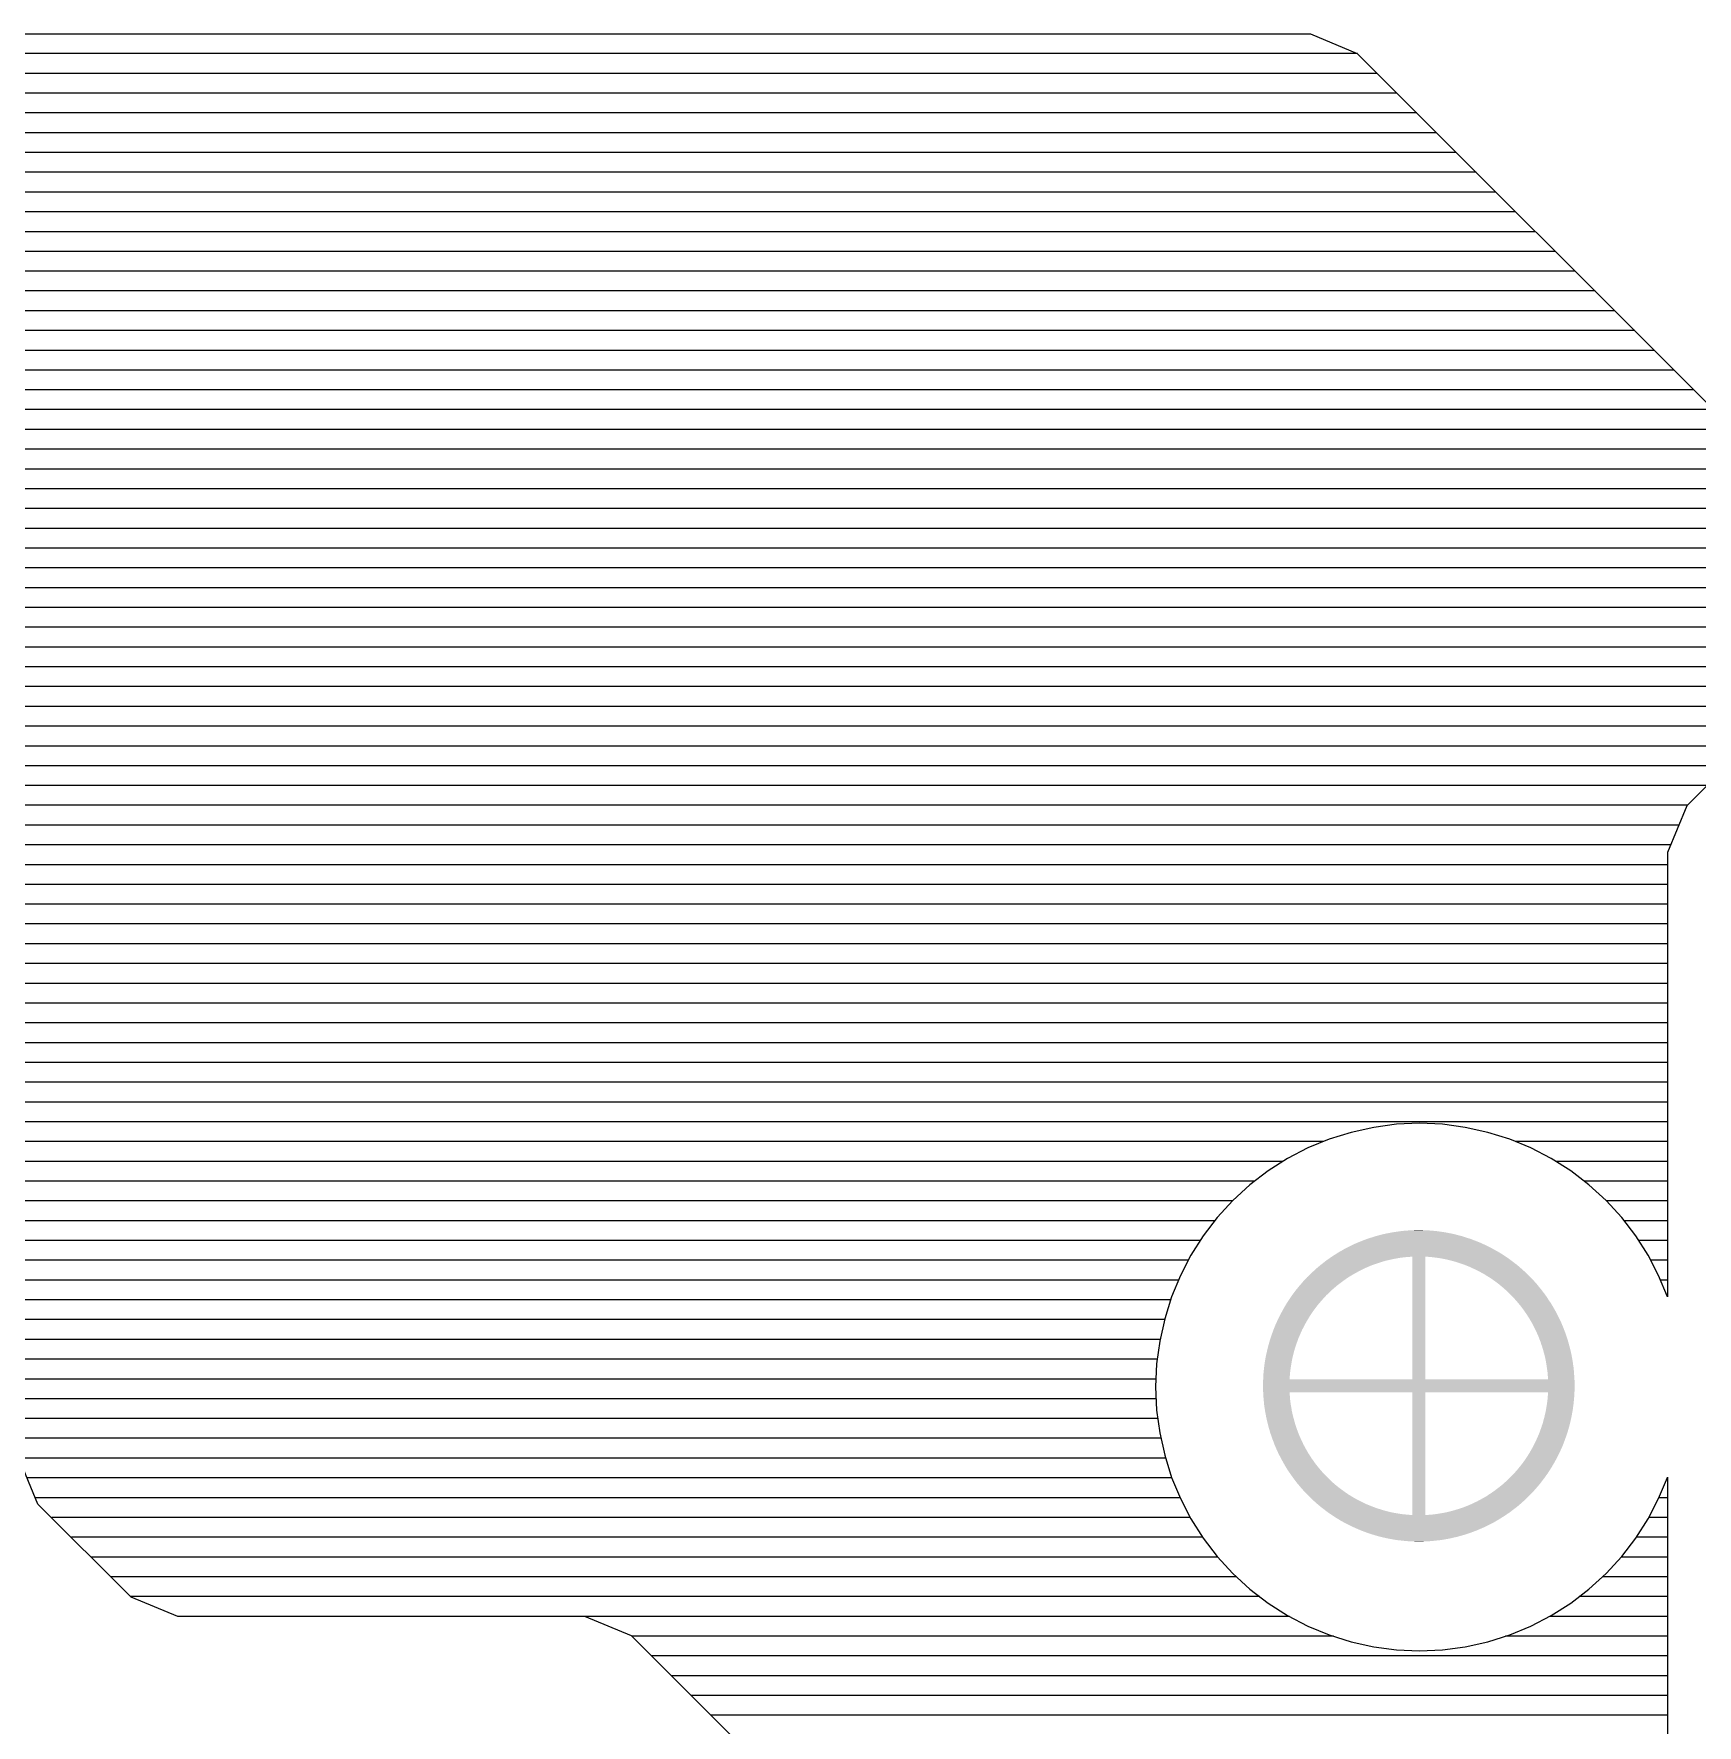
# Model space of a CAD drawing. Extents: x 295 to 953, y 10 to 290.
# Drawn here: x 770.01 to 786.03, y 181.05 to 197.33 of the extents above; entities that cross this region are included whole.
import ezdxf

# ---------------------------------------------------------------- set-up
doc = ezdxf.new("R2010")
doc.units = 0
doc.header["$LTSCALE"] = 5
doc.header["$MEASUREMENT"] = 0
doc.layers.get('0').update_dxf_attribs({"linetype": 'CONTINUOUS', "lineweight": 25})
doc.layers.add('DV-ABPB-A4_BOT', color=7, linetype='CONTINUOUS')

msp = doc.modelspace()

# ---------------------------------------------------------------- linework, layer by layer
at = {"color": 7}
for points in [[(783.972, 185.677), (783.955, 185.685), (782.723, 185.677), (782.741, 185.685)], [(783.955, 185.685), (783.922, 185.699), (782.741, 185.685), (782.774, 185.699)], [(783.922, 185.699), (783.904, 185.706), (782.774, 185.699), (782.792, 185.706)], [(783.904, 185.706), (783.87, 185.719), (782.792, 185.706), (782.825, 185.719)], [(783.87, 185.719), (783.853, 185.726), (782.825, 185.719), (782.844, 185.726)], [(783.853, 185.726), (783.818, 185.737), (782.844, 185.726), (782.877, 185.737)], [(783.818, 185.737), (783.8, 185.743), (782.877, 185.737), (782.896, 185.743)], [(783.8, 185.743), (783.765, 185.754), (782.896, 185.743), (782.93, 185.754)], [(783.765, 185.754), (783.747, 185.759), (782.93, 185.754), (782.949, 185.759)], [(783.747, 185.759), (783.712, 185.768), (782.949, 185.759), (782.983, 185.768)], [(783.712, 185.768), (783.694, 185.773), (782.983, 185.768), (783.003, 185.773)], [(783.694, 185.773), (783.658, 185.781), (783.003, 185.773), (783.037, 185.781)], [(783.658, 185.781), (783.64, 185.784), (783.037, 185.781), (783.057, 185.784)], [(783.64, 185.784), (783.603, 185.791), (783.057, 185.784), (783.091, 185.791)], [(783.603, 185.791), (783.586, 185.794), (783.091, 185.791), (783.112, 185.794)], [(783.586, 185.794), (783.549, 185.799), (783.112, 185.794), (783.146, 185.799)], [(783.549, 185.799), (783.531, 185.802), (783.146, 185.799), (783.167, 185.802)], [(783.531, 185.802), (783.493, 185.806), (783.167, 185.802), (783.2, 185.806)], [(783.493, 185.806), (783.476, 185.808), (783.2, 185.806), (783.223, 185.808)], [(783.476, 185.808), (783.437, 185.81), (783.223, 185.808), (783.256, 185.81)], [(783.437, 185.81), (783.421, 185.811), (783.256, 185.81), (783.28, 185.811)], [(783.421, 185.811), (783.378, 185.813), (783.28, 185.811), (783.311, 185.813)], [(783.378, 185.813), (783.366, 185.813), (783.311, 185.813), (783.366, 185.813)], [(783.018, 185.515), (783.067, 185.527), (782.45, 185.515), (782.467, 185.527)], [(783.067, 185.527), (783.116, 185.537), (782.467, 185.527), (782.481, 185.537)], [(783.116, 185.537), (783.128, 185.539), (782.481, 185.537), (782.484, 185.539)], [(783.128, 185.539), (783.166, 185.546), (782.484, 185.539), (782.494, 185.546)], [(783.166, 185.546), (783.216, 185.552), (782.494, 185.546), (782.503, 185.552)], [(783.216, 185.552), (783.266, 185.556), (782.503, 185.552), (782.509, 185.556)], [(783.266, 185.556), (783.284, 185.558), (782.509, 185.556), (782.511, 185.558)], [(784.185, 185.558), (784.166, 185.57), (782.511, 185.558), (782.53, 185.57)], [(784.166, 185.57), (784.15, 185.581), (782.53, 185.57), (782.547, 185.581)], [(784.15, 185.581), (784.119, 185.6), (782.547, 185.581), (782.577, 185.6)], [(784.119, 185.6), (784.103, 185.609), (782.577, 185.6), (782.594, 185.609)], [(784.103, 185.609), (784.071, 185.627), (782.594, 185.609), (782.624, 185.627)], [(784.071, 185.627), (784.054, 185.636), (782.624, 185.627), (782.642, 185.636)], [(784.054, 185.636), (784.022, 185.653), (782.642, 185.636), (782.673, 185.653)], [(784.022, 185.653), (784.005, 185.661), (782.673, 185.653), (782.691, 185.661)], [(784.005, 185.661), (783.972, 185.677), (782.691, 185.661), (782.723, 185.677)], [(783.411, 184.377), (783.411, 185.558), (783.284, 184.377), (783.284, 185.558)], [(784.191, 185.554), (784.185, 185.558), (783.462, 185.554), (783.411, 185.558)], [(784.196, 185.55), (784.191, 185.554), (783.493, 185.55), (783.462, 185.554)], [(784.199, 185.548), (784.196, 185.55), (783.512, 185.548), (783.493, 185.55)], [(784.21, 185.541), (784.199, 185.548), (783.561, 185.541), (783.512, 185.548)], [(784.223, 185.531), (784.21, 185.541), (783.611, 185.531), (783.561, 185.541)], [(784.239, 185.519), (784.223, 185.531), (783.66, 185.519), (783.611, 185.531)], [(784.241, 185.518), (784.239, 185.519), (783.664, 185.518), (783.66, 185.519)], [(784.257, 185.506), (784.241, 185.518), (783.708, 185.506), (783.664, 185.518)], [(782.654, 185.348), (782.674, 185.361), (782.262, 185.348), (782.274, 185.361)], [(782.674, 185.361), (782.696, 185.375), (782.274, 185.361), (782.289, 185.375)], [(782.696, 185.375), (782.738, 185.399), (782.289, 185.375), (782.314, 185.399)], [(782.738, 185.399), (782.74, 185.4), (782.314, 185.399), (782.315, 185.4)], [(782.74, 185.4), (782.784, 185.424), (782.315, 185.4), (782.341, 185.424)], [(782.784, 185.424), (782.81, 185.437), (782.341, 185.424), (782.354, 185.437)], [(782.81, 185.437), (782.829, 185.446), (782.354, 185.437), (782.365, 185.446)], [(782.829, 185.446), (782.875, 185.466), (782.365, 185.446), (782.389, 185.466)], [(782.875, 185.466), (782.892, 185.473), (782.389, 185.466), (782.396, 185.473)], [(782.892, 185.473), (782.922, 185.484), (782.396, 185.473), (782.411, 185.484)], [(782.922, 185.484), (782.97, 185.5), (782.411, 185.484), (782.432, 185.5)], [(782.97, 185.5), (782.991, 185.507), (782.432, 185.5), (782.44, 185.507)], [(782.991, 185.507), (783.018, 185.515), (782.44, 185.507), (782.45, 185.515)], [(784.277, 185.49), (784.257, 185.506), (783.756, 185.49), (783.708, 185.506)], [(784.285, 185.485), (784.277, 185.49), (783.771, 185.485), (783.756, 185.49)], [(784.299, 185.473), (784.285, 185.485), (783.803, 185.473), (783.771, 185.485)], [(784.322, 185.454), (784.299, 185.473), (783.85, 185.454), (783.803, 185.473)], [(784.327, 185.449), (784.322, 185.454), (783.859, 185.449), (783.85, 185.454)], [(784.346, 185.432), (784.327, 185.449), (783.895, 185.432), (783.859, 185.449)], [(784.368, 185.413), (784.346, 185.432), (783.934, 185.413), (783.895, 185.432)], [(784.372, 185.409), (784.368, 185.413), (783.94, 185.409), (783.934, 185.413)], [(784.397, 185.385), (784.372, 185.409), (783.984, 185.385), (783.94, 185.409)], [(784.408, 185.374), (784.397, 185.385), (784, 185.374), (783.984, 185.385)], [(784.424, 185.358), (784.408, 185.374), (784.027, 185.358), (784, 185.374)], [(784.446, 185.335), (784.424, 185.358), (784.061, 185.335), (784.027, 185.358)], [(782.46, 185.188), (782.465, 185.192), (782.129, 185.188), (782.132, 185.192)], [(782.465, 185.192), (782.496, 185.223), (782.132, 185.192), (782.156, 185.223)], [(782.496, 185.223), (782.511, 185.236), (782.156, 185.223), (782.165, 185.236)], [(782.511, 185.236), (782.534, 185.256), (782.165, 185.236), (782.182, 185.256)], [(782.534, 185.256), (782.561, 185.279), (782.182, 185.256), (782.2, 185.279)], [(782.561, 185.279), (782.573, 185.288), (782.2, 185.279), (782.209, 185.288)], [(782.573, 185.288), (782.613, 185.319), (782.209, 185.288), (782.235, 185.319)], [(782.613, 185.319), (782.615, 185.32), (782.235, 185.319), (782.236, 185.32)], [(782.615, 185.32), (782.654, 185.348), (782.236, 185.32), (782.262, 185.348)], [(784.451, 185.33), (784.446, 185.335), (784.068, 185.33), (784.061, 185.335)], [(784.477, 185.3), (784.451, 185.33), (784.109, 185.3), (784.068, 185.33)], [(784.483, 185.294), (784.477, 185.3), (784.117, 185.294), (784.109, 185.3)], [(784.504, 185.268), (784.483, 185.294), (784.148, 185.268), (784.117, 185.294)], [(784.518, 185.251), (784.504, 185.268), (784.168, 185.251), (784.148, 185.268)], [(784.531, 185.235), (784.518, 185.251), (784.186, 185.235), (784.168, 185.251)], [(784.552, 185.207), (784.531, 185.235), (784.215, 185.207), (784.186, 185.235)], [(784.557, 185.201), (784.552, 185.207), (784.222, 185.201), (784.215, 185.207)], [(784.583, 185.165), (784.557, 185.201), (784.257, 185.165), (784.222, 185.201)], [(782.311, 185.004), (782.331, 185.033), (782.017, 185.004), (782.033, 185.033)], [(782.331, 185.033), (782.345, 185.052), (782.033, 185.033), (782.043, 185.052)], [(782.345, 185.052), (782.361, 185.074), (782.043, 185.052), (782.056, 185.074)], [(782.361, 185.074), (782.382, 185.1), (782.056, 185.074), (782.071, 185.1)], [(782.382, 185.1), (782.393, 185.113), (782.071, 185.1), (782.079, 185.113)], [(782.393, 185.113), (782.422, 185.146), (782.079, 185.113), (782.101, 185.146)], [(782.422, 185.146), (782.426, 185.151), (782.101, 185.146), (782.104, 185.151)], [(782.426, 185.151), (782.46, 185.188), (782.104, 185.151), (782.129, 185.188)], [(784.584, 185.162), (784.583, 185.165), (784.26, 185.162), (784.257, 185.165)], [(784.607, 185.127), (784.584, 185.162), (784.291, 185.127), (784.26, 185.162)], [(784.615, 185.116), (784.607, 185.127), (784.3, 185.116), (784.291, 185.127)], [(784.632, 185.089), (784.615, 185.116), (784.323, 185.089), (784.3, 185.116)], [(784.643, 185.069), (784.632, 185.089), (784.338, 185.069), (784.323, 185.089)], [(784.655, 185.049), (784.643, 185.069), (784.354, 185.049), (784.338, 185.069)], [(784.67, 185.021), (784.655, 185.049), (784.373, 185.021), (784.354, 185.049)], [(782.229, 184.861), (782.251, 184.904), (781.952, 184.861), (781.969, 184.904)], [(782.251, 184.904), (782.252, 184.905), (781.969, 184.904), (781.97, 184.905)], [(782.252, 184.905), (782.277, 184.949), (781.97, 184.905), (781.99, 184.949)], [(782.277, 184.949), (782.28, 184.954), (781.99, 184.949), (781.992, 184.954)], [(782.28, 184.954), (782.303, 184.992), (781.992, 184.954), (782.011, 184.992)], [(782.303, 184.992), (782.311, 185.004), (782.011, 184.992), (782.017, 185.004)], [(784.677, 185.007), (784.67, 185.021), (784.383, 185.007), (784.373, 185.021)], [(784.695, 184.972), (784.677, 185.007), (784.405, 184.972), (784.383, 185.007)], [(784.699, 184.965), (784.695, 184.972), (784.41, 184.965), (784.405, 184.972)], [(784.719, 184.922), (784.699, 184.965), (784.435, 184.922), (784.41, 184.965)], [(784.738, 184.877), (784.719, 184.922), (784.459, 184.877), (784.435, 184.922)], [(784.74, 184.871), (784.738, 184.877), (784.462, 184.871), (784.459, 184.877)], [(784.755, 184.832), (784.74, 184.871), (784.481, 184.832), (784.462, 184.871)], [(782.162, 184.695), (782.171, 184.721), (781.898, 184.695), (781.905, 184.721)], [(782.171, 184.721), (782.181, 184.749), (781.905, 184.721), (781.913, 184.749)], [(782.181, 184.749), (782.188, 184.769), (781.913, 184.749), (781.919, 184.769)], [(782.188, 184.769), (782.202, 184.801), (781.919, 184.769), (781.93, 184.801)], [(782.202, 184.801), (782.208, 184.815), (781.93, 184.801), (781.935, 184.815)], [(782.208, 184.815), (782.225, 184.853), (781.935, 184.815), (781.949, 184.853)], [(782.225, 184.853), (782.229, 184.861), (781.949, 184.853), (781.952, 184.861)], [(784.76, 184.819), (784.755, 184.832), (784.486, 184.819), (784.481, 184.832)], [(784.771, 184.786), (784.76, 184.819), (784.501, 184.786), (784.486, 184.819)], [(784.778, 184.767), (784.771, 184.786), (784.508, 184.767), (784.501, 184.786)], [(784.786, 184.739), (784.778, 184.767), (784.519, 184.739), (784.508, 184.767)], [(784.793, 184.714), (784.786, 184.739), (784.527, 184.714), (784.519, 184.739)], [(784.799, 184.691), (784.793, 184.714), (784.535, 184.691), (784.527, 184.714)], [(782.122, 184.533), (782.13, 184.576), (781.864, 184.533), (781.871, 184.576)], [(782.13, 184.576), (782.133, 184.588), (781.871, 184.576), (781.873, 184.588)], [(782.133, 184.588), (782.142, 184.625), (781.873, 184.588), (781.881, 184.625)], [(782.142, 184.625), (782.146, 184.642), (781.881, 184.625), (781.885, 184.642)], [(782.146, 184.642), (782.155, 184.673), (781.885, 184.642), (781.892, 184.673)], [(782.155, 184.673), (782.162, 184.695), (781.892, 184.673), (781.898, 184.695)], [(784.807, 184.661), (784.799, 184.691), (784.544, 184.661), (784.535, 184.691)], [(784.811, 184.643), (784.807, 184.661), (784.549, 184.643), (784.544, 184.661)], [(784.819, 184.607), (784.811, 184.643), (784.559, 184.607), (784.549, 184.643)], [(784.821, 184.594), (784.819, 184.607), (784.562, 184.594), (784.559, 184.607)], [(784.829, 184.552), (784.821, 184.594), (784.571, 184.552), (784.562, 184.594)], [(784.83, 184.545), (784.829, 184.552), (784.572, 184.545), (784.571, 184.552)], [(784.836, 184.498), (784.83, 184.545), (784.58, 184.498), (784.572, 184.545)], [(782.104, 184.377), (782.107, 184.424), (781.85, 184.377), (781.852, 184.424)], [(782.107, 184.427), (782.113, 184.477), (781.852, 184.427), (781.857, 184.477)], [(782.107, 184.424), (782.107, 184.427), (781.852, 184.424), (781.852, 184.427)], [(782.113, 184.479), (782.121, 184.527), (781.857, 184.479), (781.863, 184.527)], [(782.113, 184.477), (782.113, 184.479), (781.857, 184.477), (781.857, 184.479)], [(782.121, 184.527), (782.122, 184.533), (781.863, 184.527), (781.864, 184.533)], [(784.837, 184.495), (784.836, 184.498), (784.58, 184.495), (784.58, 184.498)], [(784.842, 184.445), (784.837, 184.495), (784.587, 184.445), (784.58, 184.495)], [(784.842, 184.443), (784.842, 184.445), (784.587, 184.443), (784.587, 184.445)], [(784.845, 184.395), (784.842, 184.443), (784.591, 184.395), (784.587, 184.443)], [(784.846, 184.388), (784.845, 184.395), (784.592, 184.388), (784.591, 184.395)], [(784.846, 184.377), (784.846, 184.388), (784.592, 184.377), (784.592, 184.388)], [(784.848, 184.333), (784.847, 184.368), (781.848, 184.333), (781.849, 184.368)], [(784.848, 184.313), (784.848, 184.333), (781.848, 184.313), (781.848, 184.333)], [(784.847, 184.294), (784.848, 184.313), (781.848, 184.294), (781.848, 184.313)], [(784.847, 184.258), (784.847, 184.294), (781.849, 184.258), (781.848, 184.294)], [(784.847, 184.368), (784.846, 184.377), (781.849, 184.368), (781.85, 184.377)], [(784.846, 184.25), (784.847, 184.258), (781.85, 184.25), (781.849, 184.258)], [(782.104, 184.239), (782.104, 184.25), (781.85, 184.239), (781.85, 184.25)], [(782.105, 184.231), (782.104, 184.239), (781.85, 184.231), (781.85, 184.239)], [(782.109, 184.184), (782.105, 184.231), (781.854, 184.184), (781.85, 184.231)], [(783.411, 183.069), (783.411, 184.25), (783.284, 183.069), (783.284, 184.25)], [(784.844, 184.203), (784.846, 184.25), (784.589, 184.203), (784.592, 184.25)], [(782.109, 184.181), (782.109, 184.184), (781.854, 184.181), (781.854, 184.184)], [(782.115, 184.131), (782.109, 184.181), (781.859, 184.131), (781.854, 184.181)], [(782.116, 184.129), (782.115, 184.131), (781.859, 184.129), (781.859, 184.131)], [(782.124, 184.082), (782.116, 184.129), (781.866, 184.082), (781.859, 184.129)], [(782.125, 184.074), (782.124, 184.082), (781.867, 184.074), (781.866, 184.082)], [(782.134, 184.032), (782.125, 184.074), (781.875, 184.032), (781.867, 184.074)], [(784.824, 184.05), (784.832, 184.093), (784.566, 184.05), (784.574, 184.093)], [(784.832, 184.093), (784.832, 184.1), (784.574, 184.093), (784.575, 184.1)], [(784.832, 184.1), (784.839, 184.148), (784.575, 184.1), (784.583, 184.148)], [(784.839, 184.15), (784.843, 184.2), (784.583, 184.15), (784.589, 184.2)], [(784.839, 184.148), (784.839, 184.15), (784.583, 184.148), (784.583, 184.15)], [(784.843, 184.2), (784.844, 184.203), (784.589, 184.2), (784.589, 184.203)], [(782.137, 184.02), (782.134, 184.032), (781.877, 184.02), (781.875, 184.032)], [(782.147, 183.984), (782.137, 184.02), (781.885, 183.984), (781.877, 184.02)], [(782.152, 183.966), (782.147, 183.984), (781.889, 183.966), (781.885, 183.984)], [(782.161, 183.935), (782.152, 183.966), (781.897, 183.935), (781.889, 183.966)], [(782.169, 183.912), (782.161, 183.935), (781.903, 183.912), (781.897, 183.935)], [(782.177, 183.888), (782.169, 183.912), (781.91, 183.888), (781.903, 183.912)], [(784.783, 183.878), (784.791, 183.905), (784.515, 183.878), (784.525, 183.905)], [(784.791, 183.905), (784.798, 183.931), (784.525, 183.905), (784.533, 183.931)], [(784.798, 183.931), (784.804, 183.953), (784.533, 183.931), (784.541, 183.953)], [(784.804, 183.953), (784.811, 183.985), (784.541, 183.953), (784.549, 183.985)], [(784.811, 183.985), (784.815, 184.002), (784.549, 183.985), (784.554, 184.002)], [(784.815, 184.002), (784.822, 184.039), (784.554, 184.002), (784.563, 184.039)], [(784.822, 184.039), (784.824, 184.05), (784.563, 184.039), (784.566, 184.05)], [(782.188, 183.859), (782.177, 183.888), (781.918, 183.859), (781.91, 183.888)], [(782.195, 183.841), (782.188, 183.859), (781.925, 183.841), (781.918, 183.859)], [(782.21, 183.807), (782.195, 183.841), (781.936, 183.807), (781.925, 183.841)], [(782.215, 183.795), (782.21, 183.807), (781.941, 183.795), (781.936, 183.807)], [(782.234, 183.756), (782.215, 183.795), (781.956, 183.756), (781.941, 183.795)], [(782.237, 183.749), (782.234, 183.756), (781.958, 183.749), (781.956, 183.756)], [(782.261, 183.705), (782.237, 183.749), (781.977, 183.705), (781.958, 183.749)], [(784.727, 183.722), (784.744, 183.766), (784.445, 183.722), (784.467, 183.766)], [(784.744, 183.766), (784.747, 183.774), (784.467, 183.766), (784.471, 183.774)], [(784.747, 183.774), (784.761, 183.812), (784.471, 183.774), (784.488, 183.812)], [(784.761, 183.812), (784.766, 183.825), (784.488, 183.812), (784.494, 183.825)], [(784.766, 183.825), (784.777, 183.858), (784.494, 183.825), (784.508, 183.858)], [(784.777, 183.858), (784.783, 183.878), (784.508, 183.858), (784.515, 183.878)], [(782.286, 183.661), (782.261, 183.705), (781.997, 183.661), (781.977, 183.705)], [(782.291, 183.655), (782.286, 183.661), (782, 183.655), (781.997, 183.661)], [(782.313, 183.619), (782.291, 183.655), (782.019, 183.619), (782, 183.655)], [(782.323, 183.606), (782.313, 183.619), (782.026, 183.606), (782.019, 183.619)], [(782.342, 183.578), (782.323, 183.606), (782.041, 183.578), (782.026, 183.606)], [(782.358, 183.557), (782.342, 183.578), (782.053, 183.557), (782.041, 183.578)], [(784.64, 183.553), (784.653, 183.574), (784.335, 183.553), (784.351, 183.574)], [(784.653, 183.574), (784.663, 183.593), (784.351, 183.574), (784.365, 183.593)], [(784.663, 183.593), (784.679, 183.623), (784.365, 183.593), (784.385, 183.623)], [(784.679, 183.623), (784.685, 183.635), (784.385, 183.623), (784.393, 183.635)], [(784.685, 183.635), (784.704, 183.672), (784.393, 183.635), (784.416, 183.672)], [(784.704, 183.672), (784.706, 183.677), (784.416, 183.672), (784.419, 183.677)], [(784.706, 183.677), (784.726, 183.721), (784.419, 183.677), (784.444, 183.721)], [(784.726, 183.721), (784.727, 183.722), (784.444, 183.721), (784.445, 183.722)], [(782.373, 183.538), (782.358, 183.557), (782.064, 183.538), (782.053, 183.557)], [(782.396, 183.51), (782.373, 183.538), (782.081, 183.51), (782.064, 183.538)], [(782.405, 183.499), (782.396, 183.51), (782.088, 183.499), (782.081, 183.51)], [(782.436, 183.464), (782.405, 183.499), (782.112, 183.464), (782.088, 183.499)], [(782.438, 183.462), (782.436, 183.464), (782.113, 183.462), (782.112, 183.464)], [(782.474, 183.426), (782.438, 183.462), (782.139, 183.426), (782.113, 183.462)], [(782.481, 183.419), (782.474, 183.426), (782.144, 183.419), (782.139, 183.426)], [(782.51, 183.391), (782.481, 183.419), (782.165, 183.391), (782.144, 183.419)], [(784.53, 183.391), (784.54, 183.404), (784.185, 183.391), (784.199, 183.404)], [(784.54, 183.404), (784.564, 183.435), (784.199, 183.404), (784.231, 183.435)], [(784.564, 183.435), (784.566, 183.439), (784.231, 183.435), (784.235, 183.439)], [(784.566, 183.439), (784.592, 183.475), (784.235, 183.439), (784.27, 183.475)], [(784.592, 183.475), (784.595, 183.48), (784.27, 183.475), (784.274, 183.48)], [(784.595, 183.48), (784.616, 183.513), (784.274, 183.48), (784.303, 183.513)], [(784.616, 183.513), (784.625, 183.527), (784.303, 183.513), (784.314, 183.527)], [(784.625, 183.527), (784.64, 183.553), (784.314, 183.527), (784.335, 183.553)], [(782.528, 183.375), (782.51, 183.391), (782.177, 183.375), (782.165, 183.391)], [(782.548, 183.358), (782.528, 183.375), (782.192, 183.358), (782.177, 183.375)], [(782.579, 183.333), (782.548, 183.358), (782.213, 183.333), (782.192, 183.358)], [(782.587, 183.327), (782.579, 183.333), (782.218, 183.327), (782.213, 183.333)], [(782.628, 183.297), (782.587, 183.327), (782.245, 183.297), (782.218, 183.327)], [(782.635, 183.292), (782.628, 183.297), (782.25, 183.292), (782.245, 183.297)], [(782.669, 183.268), (782.635, 183.292), (782.272, 183.268), (782.25, 183.292)], [(782.696, 183.252), (782.669, 183.268), (782.288, 183.252), (782.272, 183.268)], [(782.712, 183.242), (782.696, 183.252), (782.299, 183.242), (782.288, 183.252)], [(782.756, 183.217), (782.712, 183.242), (782.324, 183.217), (782.299, 183.242)], [(784.382, 183.227), (784.407, 183.251), (783.958, 183.227), (784, 183.251)], [(784.407, 183.251), (784.422, 183.266), (784, 183.251), (784.022, 183.266)], [(784.422, 183.266), (784.434, 183.279), (784.022, 183.266), (784.042, 183.279)], [(784.434, 183.279), (784.459, 183.306), (784.042, 183.279), (784.081, 183.306)], [(784.459, 183.306), (784.461, 183.308), (784.081, 183.306), (784.083, 183.308)], [(784.461, 183.308), (784.487, 183.338), (784.083, 183.308), (784.123, 183.338)], [(784.487, 183.338), (784.496, 183.348), (784.123, 183.338), (784.135, 183.348)], [(784.496, 183.348), (784.514, 183.37), (784.135, 183.348), (784.162, 183.37)], [(784.514, 183.37), (784.53, 183.391), (784.162, 183.37), (784.185, 183.391)], [(782.762, 183.214), (782.756, 183.217), (782.328, 183.214), (782.324, 183.217)], [(782.801, 183.194), (782.762, 183.214), (782.35, 183.194), (782.328, 183.214)], [(782.837, 183.177), (782.801, 183.194), (782.369, 183.177), (782.35, 183.194)], [(782.846, 183.173), (782.837, 183.177), (782.374, 183.173), (782.369, 183.177)], [(782.893, 183.154), (782.846, 183.173), (782.397, 183.154), (782.374, 183.173)], [(782.924, 183.142), (782.893, 183.154), (782.411, 183.142), (782.397, 183.154)], [(782.94, 183.136), (782.924, 183.142), (782.419, 183.136), (782.411, 183.142)], [(782.988, 183.121), (782.94, 183.136), (782.439, 183.121), (782.419, 183.136)], [(783.032, 183.108), (782.988, 183.121), (782.455, 183.108), (782.439, 183.121)], [(783.036, 183.107), (783.032, 183.108), (782.457, 183.107), (782.455, 183.108)], [(783.085, 183.095), (783.036, 183.107), (782.473, 183.095), (782.457, 183.107)], [(783.135, 183.086), (783.085, 183.095), (782.486, 183.086), (782.473, 183.095)], [(783.184, 183.078), (783.135, 183.086), (782.497, 183.078), (782.486, 183.086)], [(783.203, 183.076), (783.184, 183.078), (782.5, 183.076), (782.497, 183.078)], [(783.234, 183.073), (783.203, 183.076), (782.505, 183.073), (782.5, 183.076)], [(784.187, 183.07), (784.193, 183.074), (783.43, 183.07), (783.48, 183.074)], [(784.193, 183.074), (784.202, 183.081), (783.48, 183.074), (783.53, 183.081)], [(784.202, 183.081), (784.212, 183.087), (783.53, 183.081), (783.568, 183.087)], [(784.212, 183.087), (784.215, 183.089), (783.568, 183.087), (783.58, 183.089)], [(784.215, 183.089), (784.229, 183.099), (783.58, 183.089), (783.629, 183.099)], [(784.229, 183.099), (784.245, 183.112), (783.629, 183.099), (783.678, 183.112)], [(784.245, 183.112), (784.256, 183.12), (783.678, 183.112), (783.705, 183.12)], [(784.256, 183.12), (784.264, 183.126), (783.705, 183.12), (783.726, 183.126)], [(784.264, 183.126), (784.285, 183.142), (783.726, 183.126), (783.774, 183.142)], [(784.285, 183.142), (784.3, 183.154), (783.774, 183.142), (783.804, 183.154)], [(784.3, 183.154), (784.307, 183.16), (783.804, 183.154), (783.82, 183.16)], [(784.307, 183.16), (784.331, 183.18), (783.82, 183.16), (783.867, 183.18)], [(784.331, 183.18), (784.342, 183.19), (783.867, 183.18), (783.886, 183.19)], [(784.342, 183.19), (784.355, 183.202), (783.886, 183.19), (783.912, 183.202)], [(784.355, 183.202), (784.381, 183.226), (783.912, 183.202), (783.956, 183.226)], [(784.381, 183.226), (784.382, 183.227), (783.956, 183.226), (783.958, 183.227)], [(783.284, 183.069), (783.234, 183.073), (782.511, 183.069), (782.505, 183.073)], [(784.166, 183.056), (784.185, 183.069), (782.53, 183.056), (782.511, 183.069)], [(784.149, 183.046), (784.166, 183.056), (782.546, 183.046), (782.53, 183.056)], [(784.119, 183.027), (784.149, 183.046), (782.577, 183.027), (782.546, 183.046)], [(784.102, 183.017), (784.119, 183.027), (782.593, 183.017), (782.577, 183.027)], [(784.071, 182.999), (784.102, 183.017), (782.625, 182.999), (782.593, 183.017)], [(784.054, 182.99), (784.071, 182.999), (782.641, 182.99), (782.625, 182.999)], [(784.023, 182.974), (784.054, 182.99), (782.674, 182.974), (782.641, 182.99)], [(784.005, 182.965), (784.023, 182.974), (782.691, 182.965), (782.674, 182.974)], [(783.973, 182.95), (784.005, 182.965), (782.724, 182.95), (782.691, 182.965)], [(783.955, 182.942), (783.973, 182.95), (782.741, 182.942), (782.724, 182.95)], [(783.922, 182.928), (783.955, 182.942), (782.774, 182.928), (782.741, 182.942)], [(783.904, 182.92), (783.922, 182.928), (782.792, 182.92), (782.774, 182.928)], [(783.871, 182.908), (783.904, 182.92), (782.826, 182.908), (782.792, 182.92)], [(784.185, 183.069), (784.187, 183.07), (783.411, 183.069), (783.43, 183.07)], [(783.852, 182.901), (783.871, 182.908), (782.843, 182.901), (782.826, 182.908)], [(783.819, 182.889), (783.852, 182.901), (782.878, 182.889), (782.843, 182.901)], [(783.8, 182.883), (783.819, 182.889), (782.896, 182.883), (782.878, 182.889)], [(783.766, 182.873), (783.8, 182.883), (782.931, 182.873), (782.896, 182.883)], [(783.747, 182.868), (783.766, 182.873), (782.948, 182.868), (782.931, 182.873)], [(783.713, 182.858), (783.747, 182.868), (782.984, 182.858), (782.948, 182.868)], [(783.693, 182.854), (783.713, 182.858), (783.002, 182.854), (782.984, 182.858)], [(783.659, 182.846), (783.693, 182.854), (783.038, 182.846), (783.002, 182.854)], [(783.639, 182.842), (783.659, 182.846), (783.056, 182.842), (783.038, 182.846)], [(783.605, 182.836), (783.639, 182.842), (783.092, 182.836), (783.056, 182.842)], [(783.584, 182.832), (783.605, 182.836), (783.11, 182.832), (783.092, 182.836)], [(783.55, 182.827), (783.584, 182.832), (783.147, 182.827), (783.11, 182.832)], [(783.529, 182.825), (783.55, 182.827), (783.165, 182.825), (783.147, 182.827)], [(783.495, 182.821), (783.529, 182.825), (783.203, 182.821), (783.165, 182.825)], [(783.473, 182.819), (783.495, 182.821), (783.22, 182.819), (783.203, 182.821)], [(783.44, 182.816), (783.473, 182.819), (783.259, 182.816), (783.22, 182.819)], [(783.416, 182.815), (783.44, 182.816), (783.275, 182.815), (783.259, 182.816)], [(783.385, 182.814), (783.416, 182.815), (783.318, 182.814), (783.275, 182.815)], [(783.33, 182.813), (783.385, 182.814), (783.33, 182.813), (783.318, 182.814)]]:
    msp.add_solid(points, dxfattribs=at)
at = {"layer": 'DV-ABPB-A4_BOT', "color": 7}
for p, q in [((764.415, 197.333), (782.304, 197.333)), ((782.304, 197.333), (782.754, 197.145)), ((782.756, 197.143), (763.963, 197.143)), ((782.754, 197.145), (786.19, 193.709)), ((782.947, 196.952), (763.772, 196.952)), ((783.137, 196.762), (763.582, 196.762)), ((783.328, 196.571), (763.391, 196.571)), ((783.518, 196.381), (763.201, 196.381)), ((783.709, 196.19), (763.01, 196.19)), ((783.899, 196), (762.82, 196)), ((784.09, 195.809), (762.629, 195.809)), ((784.28, 195.619), (762.439, 195.619)), ((784.471, 195.428), (762.248, 195.428)), ((784.664, 195.238), (762.055, 195.238)), ((784.854, 195.047), (761.865, 195.047)), ((785.045, 194.857), (761.674, 194.857)), ((785.235, 194.666), (761.484, 194.666)), ((785.426, 194.476), (761.293, 194.476)), ((785.616, 194.285), (761.103, 194.285)), ((785.807, 194.095), (760.912, 194.095)), ((785.997, 193.904), (760.722, 193.904)), ((786.188, 193.714), (760.531, 193.714)), ((786.64, 193.523), (760.079, 193.523)), ((794.821, 193.333), (750.628, 193.333)), ((795.012, 193.142), (750.437, 193.142)), ((795.131, 192.952), (750.318, 192.952)), ((795.21, 192.761), (750.239, 192.761)), ((795.266, 192.571), (750.183, 192.571)), ((795.266, 192.38), (750.183, 192.38)), ((795.266, 192.19), (750.183, 192.19)), ((795.266, 191.999), (750.183, 191.999)), ((795.238, 191.809), (750.183, 191.809)), ((795.159, 191.618), (750.183, 191.618)), ((795.075, 191.428), (750.183, 191.428)), ((794.885, 191.237), (750.183, 191.237)), ((794.521, 191.047), (750.183, 191.047)), ((786.967, 190.856), (750.183, 190.856)), ((786.825, 190.795), (785.929, 189.899)), ((786.696, 190.666), (750.183, 190.666)), ((786.505, 190.475), (750.239, 190.475)), ((786.315, 190.285), (750.318, 190.285)), ((786.124, 190.094), (750.437, 190.094)), ((785.934, 189.904), (750.628, 189.904)), ((785.929, 189.899), (785.743, 189.449)), ((785.85, 189.713), (751.08, 189.713)), ((785.771, 189.523), (767.519, 189.523)), ((785.743, 189.449), (785.743, 185.169)), ((785.743, 189.332), (767.709, 189.332)), ((785.743, 189.142), (767.9, 189.142)), ((785.743, 188.951), (768.09, 188.951)), ((785.743, 188.761), (768.281, 188.761)), ((785.743, 188.57), (768.471, 188.57)), ((785.743, 188.38), (768.662, 188.38)), ((785.743, 188.189), (768.852, 188.189)), ((785.743, 187.999), (769.043, 187.999)), ((785.743, 187.808), (769.233, 187.808)), ((785.743, 187.618), (769.424, 187.618)), ((785.743, 187.427), (769.614, 187.427)), ((785.743, 187.237), (769.731, 187.237)), ((785.743, 187.046), (769.81, 187.046)), ((785.743, 186.856), (769.868, 186.856)), ((783.132, 186.833), (782.914, 186.802)), ((783.353, 186.843), (783.132, 186.833)), ((783.577, 186.833), (783.353, 186.843)), ((783.795, 186.802), (783.577, 186.833)), ((782.426, 186.665), (769.868, 186.665)), ((782.484, 186.688), (782.281, 186.604)), ((782.698, 186.754), (782.484, 186.688)), ((782.914, 186.802), (782.698, 186.754)), ((784.011, 186.754), (783.795, 186.802)), ((784.224, 186.688), (784.011, 186.754)), ((784.427, 186.604), (784.224, 186.688)), ((785.743, 186.665), (784.283, 186.665)), ((782.083, 186.503), (781.898, 186.383)), ((782.281, 186.604), (782.083, 186.503)), ((784.623, 186.503), (784.427, 186.604)), ((784.811, 186.383), (784.623, 186.503)), ((782.04, 186.475), (769.868, 186.475)), ((781.898, 186.383), (781.722, 186.249)), ((785.743, 186.475), (784.669, 186.475)), ((784.986, 186.249), (784.811, 186.383)), ((781.768, 186.284), (769.868, 186.284)), ((781.722, 186.249), (781.557, 186.099)), ((785.743, 186.284), (784.941, 186.284)), ((785.151, 186.099), (784.986, 186.249)), ((781.552, 186.094), (769.868, 186.094)), ((781.557, 186.099), (781.407, 185.934)), ((785.301, 185.934), (785.151, 186.099)), ((785.743, 186.094), (785.156, 186.094)), ((781.385, 185.903), (769.868, 185.903)), ((781.407, 185.934), (781.273, 185.759)), ((785.436, 185.759), (785.301, 185.934)), ((785.743, 185.903), (785.324, 185.903)), ((781.245, 185.713), (769.868, 185.713)), ((781.273, 185.759), (781.153, 185.573)), ((785.555, 185.573), (785.436, 185.759)), ((785.743, 185.713), (785.464, 185.713)), ((781.128, 185.522), (769.868, 185.522)), ((781.153, 185.573), (781.052, 185.375)), ((785.657, 185.375), (785.555, 185.573)), ((785.743, 185.522), (785.581, 185.522)), ((781.052, 185.375), (780.968, 185.172)), ((785.741, 185.172), (785.657, 185.375)), ((781.034, 185.332), (769.868, 185.332)), ((785.743, 185.332), (785.675, 185.332)), ((780.958, 185.141), (769.868, 185.141)), ((780.968, 185.172), (780.902, 184.958)), ((785.743, 185.169), (785.741, 185.172)), ((780.899, 184.951), (769.868, 184.951)), ((780.902, 184.958), (780.854, 184.743)), ((780.856, 184.76), (769.868, 184.76)), ((780.854, 184.743), (780.823, 184.524)), ((780.831, 184.57), (769.868, 184.57)), ((780.818, 184.379), (769.868, 184.379)), ((780.823, 184.524), (780.813, 184.303)), ((780.813, 184.303), (780.823, 184.08)), ((780.818, 184.189), (769.868, 184.189)), ((780.823, 184.08), (780.854, 183.861)), ((780.836, 183.998), (769.868, 183.998)), ((780.864, 183.808), (769.868, 183.808)), ((780.854, 183.861), (780.902, 183.645)), ((770.054, 183.175), (769.868, 183.625)), ((780.91, 183.617), (769.871, 183.617)), ((780.902, 183.645), (780.968, 183.432)), ((780.971, 183.427), (769.949, 183.427)), ((780.968, 183.432), (781.052, 183.229)), ((785.657, 183.229), (785.741, 183.432)), ((785.743, 183.427), (785.738, 183.427)), ((785.741, 183.432), (785.743, 183.434)), ((785.743, 183.434), (785.741, 176.378)), ((781.049, 183.236), (770.028, 183.236)), ((770.95, 182.279), (770.054, 183.175)), ((781.052, 183.229), (781.153, 183.033)), ((785.555, 183.033), (785.657, 183.229)), ((785.743, 183.236), (785.659, 183.236)), ((781.148, 183.046), (770.186, 183.046)), ((781.153, 183.033), (781.273, 182.845)), ((785.436, 182.845), (785.555, 183.033)), ((785.743, 183.046), (785.56, 183.046)), ((781.268, 182.855), (770.376, 182.855)), ((781.273, 182.845), (781.407, 182.67)), ((785.301, 182.67), (785.436, 182.845)), ((785.743, 182.855), (785.441, 182.855)), ((781.412, 182.665), (770.567, 182.665)), ((781.407, 182.67), (781.557, 182.505)), ((785.151, 182.505), (785.301, 182.67)), ((785.743, 182.665), (785.296, 182.665)), ((781.593, 182.474), (770.757, 182.474)), ((781.557, 182.505), (781.722, 182.355)), ((784.986, 182.355), (785.151, 182.505)), ((785.743, 182.474), (785.116, 182.474)), ((781.816, 182.284), (770.948, 182.284)), ((771.4, 182.093), (770.95, 182.279)), ((781.722, 182.355), (781.898, 182.22)), ((784.811, 182.22), (784.986, 182.355)), ((785.743, 182.284), (784.892, 182.284)), ((781.898, 182.22), (782.083, 182.101)), ((782.083, 182.101), (782.281, 181.999)), ((784.427, 181.999), (784.623, 182.101)), ((784.623, 182.101), (784.811, 182.22)), ((782.103, 182.093), (771.4, 182.093)), ((775.319, 182.093), (771.4, 182.093)), ((775.769, 181.905), (775.319, 182.093)), ((782.281, 181.999), (782.484, 181.916)), ((784.224, 181.916), (784.427, 181.999)), ((785.743, 182.093), (784.605, 182.093)), ((777.3, 180.374), (775.769, 181.905)), ((782.528, 181.903), (775.771, 181.903)), ((782.484, 181.916), (782.698, 181.849)), ((782.698, 181.849), (782.914, 181.801)), ((782.914, 181.801), (783.132, 181.771)), ((783.577, 181.771), (783.795, 181.801)), ((783.795, 181.801), (784.011, 181.849)), ((784.011, 181.849), (784.224, 181.916)), ((785.743, 181.903), (784.181, 181.903)), ((785.743, 181.712), (775.962, 181.712)), ((783.132, 181.771), (783.353, 181.763)), ((783.353, 181.763), (783.577, 181.771)), ((785.743, 181.522), (776.152, 181.522)), ((785.743, 181.331), (776.343, 181.331)), ((785.743, 181.141), (776.533, 181.141))]:
    msp.add_line(p, q, dxfattribs=at)

doc.saveas('drawing.dxf')
